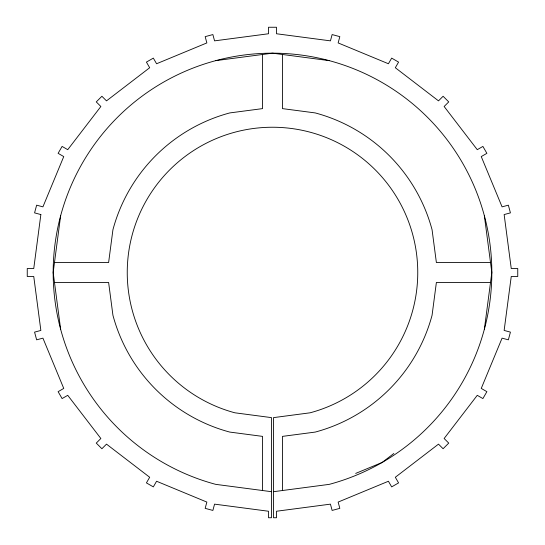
<?xml version="1.0" encoding="UTF-8"?>
<svg xmlns="http://www.w3.org/2000/svg" width="545" height="545" viewBox="0 0 545 545"><rect width="100%" height="100%" fill="white"/><g stroke="black" fill="none" stroke-linecap="round" stroke-linejoin="round"><path stroke-width="0.82" d="M60.645 215.731L53.172 272.5L60.645 329.269M484.355 329.269L491.828 272.5L484.355 215.731M393.851 453.481L382.168 462.446L355.667 473.421M215.731 60.645L272.5 53.172L329.269 60.645M273.495 491.699L329.269 484.355A219.328 219.328 0 0 0 452.166 146.7A219.328 219.328 0 0 0 92.834 146.7A219.328 219.328 0 0 0 215.731 484.355L271.505 491.699M54.486 262.533L108.618 262.533L112.931 229.745A165.196 165.196 0 0 1 229.745 112.931L262.533 108.618L262.533 54.486M490.514 262.533L436.381 262.533L432.069 229.745A165.196 165.196 0 0 0 315.255 112.931L282.467 108.618L282.467 54.486M54.486 282.467L108.618 282.467L112.931 315.255A165.196 165.196 0 0 0 229.745 432.069L262.533 436.381L262.533 490.514M490.514 282.467L436.381 282.467L432.069 315.255A165.196 165.196 0 0 1 315.255 432.069L282.467 436.381L282.467 490.514M40.861 214.56L33.756 268.515L27.25 268.515L27.25 276.485L33.756 276.485L40.861 330.44L34.573 332.123L36.638 339.828L42.926 338.145L63.751 388.421L58.111 391.671L62.103 398.579L67.737 395.323L100.866 438.5L96.261 443.099L101.901 448.739L106.5 444.134L149.677 477.263L146.421 482.897L153.329 486.889L156.579 481.249L206.855 502.074L205.172 508.362L212.877 510.427L214.56 504.139L268.515 511.244L268.515 517.75L271.505 517.75L271.505 417.627L234.902 412.803A145.256 145.256 0 0 1 153.513 189.183A145.256 145.256 0 0 1 391.487 189.183A145.256 145.256 0 0 1 310.098 412.803L273.495 417.627L273.495 517.75L276.485 517.75L276.485 511.244L330.44 504.139L332.123 510.427L339.828 508.362L338.145 502.074L388.421 481.249L391.671 486.889L398.579 482.897L395.323 477.263L438.5 444.134L443.099 448.739L448.739 443.099L444.134 438.5L477.263 395.323L482.897 398.579L486.889 391.671L481.249 388.421L502.074 338.145L508.362 339.828L510.427 332.123L504.139 330.44L511.244 276.485L517.75 276.485L517.75 268.515L511.244 268.515L504.139 214.56L510.427 212.877L508.362 205.172L502.074 206.855L481.249 156.579L486.889 153.329L482.897 146.421L477.263 149.677L444.134 106.5L448.739 101.901L443.099 96.261L438.5 100.866L395.323 67.737L398.579 62.103L391.671 58.111L388.421 63.751L338.145 42.926L339.828 36.638L332.123 34.573L330.44 40.861L276.485 33.756L276.485 27.25L268.515 27.25L268.515 33.756L214.56 40.861L212.877 34.573L205.172 36.638L206.855 42.926L156.579 63.751L153.329 58.111L146.421 62.103L149.677 67.737L106.5 100.866L101.901 96.261L96.261 101.901L100.866 106.5L67.737 149.677L62.103 146.421L58.111 153.329L63.751 156.579L42.926 206.855L36.638 205.172L34.573 212.877L40.861 214.56"/></g></svg>
